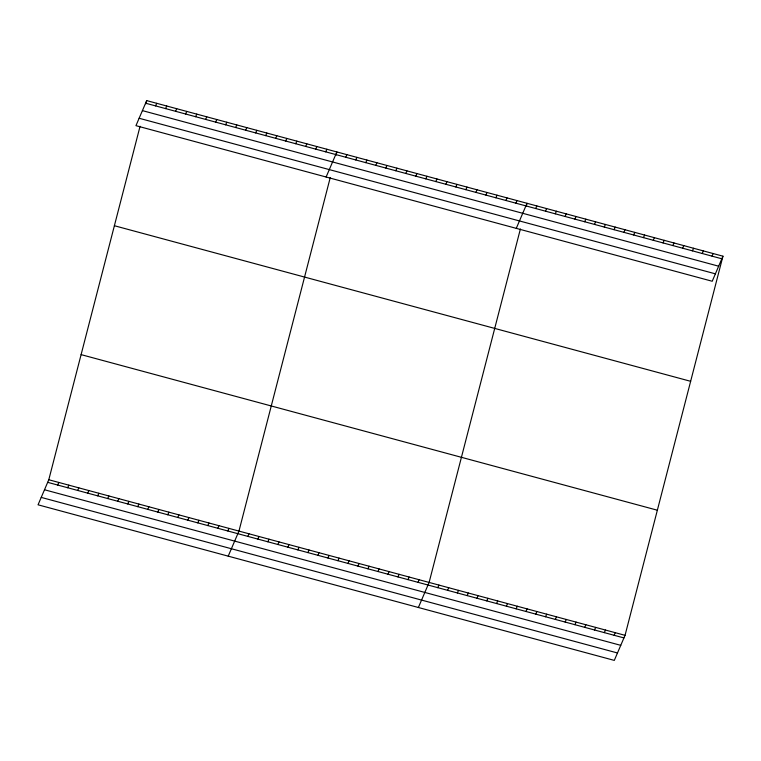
<?xml version="1.0" encoding="UTF-8"?>
<svg xmlns="http://www.w3.org/2000/svg" width="761" height="761" viewBox="0 0 761 761"><rect width="100%" height="100%" fill="white"/><g stroke="black" fill="none" stroke-linecap="round" stroke-linejoin="round"><path stroke-width="1.14" d="M722.95 256.191L712.21 281.256L135.953 125.67L146.702 100.604L722.95 256.191L625.047 635.33L614.298 660.396L38.05 504.809L48.79 479.744L140.072 126.269M145.874 103.81L146.702 100.604M330.236 177.608L238.954 531.083L228.214 556.158M336.039 155.158L336.866 151.943L326.117 177.018M520.4 228.956L429.118 582.431L418.379 607.497M526.193 206.497L527.021 203.292L516.281 228.357M155.596 105.903L156.709 103.306M165.603 108.604L166.716 106.007M175.61 111.306L176.723 108.709M185.617 114.017L186.73 111.41M195.634 116.718L196.747 114.112M205.641 119.42L206.754 116.823M57.693 485.042L58.806 482.445M215.648 122.121L216.761 119.525M67.7 487.744L68.813 485.147M225.656 124.823L226.768 122.226M77.708 490.445L78.821 487.849M235.663 127.525L236.776 124.928M87.715 493.147L88.828 490.55M245.67 130.226L246.783 127.629M97.722 495.858L98.835 493.252M255.677 132.928L256.79 130.331M107.729 498.56L108.842 495.953M265.694 135.629L266.807 133.032M117.736 501.261L118.849 498.664M275.701 138.331L276.814 135.734M127.753 503.963L128.866 501.366M285.708 141.032L286.821 138.435M137.76 506.664L138.873 504.067M295.715 143.734L296.828 141.137M147.767 509.366L148.88 506.769M305.722 146.435L306.835 143.839M157.774 512.067L158.887 509.47M315.729 149.137L316.842 146.54M167.781 514.769L168.894 512.172M325.737 151.848L326.85 149.242M177.789 517.47L178.902 514.874M187.796 520.172L188.918 517.575M345.76 157.251L346.873 154.654M197.812 522.874L198.925 520.277M355.768 159.953L356.88 157.356M207.82 525.575L208.933 522.978M365.775 162.654L366.888 160.057M217.827 528.277L218.94 525.68M375.782 165.356L376.895 162.759M227.834 530.978L228.947 528.381M385.789 168.057L386.902 165.46M395.796 170.759L396.919 168.162M247.848 536.391L248.961 533.784M405.813 173.46L406.926 170.864M257.855 539.092L258.978 536.495M415.82 176.162L416.933 173.565M267.872 541.794L268.985 539.197M425.827 178.864L426.94 176.267M277.879 544.495L278.992 541.899M435.834 181.565L436.947 178.968M287.886 547.197L288.999 544.6M445.841 184.267L446.954 181.67M297.893 549.899L299.006 547.302M455.849 186.968L456.961 184.371M307.901 552.6L309.014 550.003M465.856 189.679L466.978 187.073M317.908 555.302L319.021 552.705M475.872 192.381L476.985 189.774M327.924 558.003L329.037 555.406M485.879 195.082L486.992 192.485M337.932 560.705L339.045 558.108M495.887 197.784L497 195.187M347.939 563.406L349.052 560.809M505.894 200.485L507.007 197.889M357.946 566.108L359.059 563.511M515.901 203.187L517.014 200.59M367.953 568.809L369.066 566.213M377.96 571.521L379.073 568.914M535.706 208.533L536.819 205.936M387.967 574.222L389.08 571.616M545.504 211.178L546.617 208.581M397.984 576.924L399.097 574.327M555.302 213.822L556.415 211.225M407.991 579.625L409.104 577.028M565.1 216.466L566.213 213.87M417.998 582.327L419.111 579.73M574.897 219.111L576.01 216.514M584.686 221.755L585.799 219.158M437.803 587.673L438.916 585.076M594.484 224.4L595.597 221.803M447.601 590.317L448.714 587.72M604.282 227.044L605.395 224.447M457.39 592.962L458.512 590.365M614.079 229.689L615.192 227.092M467.187 595.606L468.3 593.009M623.877 232.333L624.99 229.736M476.985 598.251L478.098 595.654M633.666 234.978L634.788 232.381M486.783 600.895L487.896 598.298M643.464 237.632L644.577 235.025M496.581 603.54L497.694 600.943M653.261 240.276L654.374 237.67M506.379 606.184L507.492 603.587M663.059 242.921L664.172 240.314M516.167 608.829L517.28 606.232M672.857 245.565L673.97 242.968M525.965 611.473L527.078 608.876M682.655 248.21L683.768 245.613M535.763 614.117L536.876 611.521M692.443 250.854L693.566 248.257M545.561 616.762L546.674 614.165M702.241 253.499L703.354 250.902M555.359 619.406L556.472 616.81M712.039 256.143L713.152 253.546M565.157 622.06L566.27 619.454M574.945 624.705L576.058 622.098M584.743 627.349L585.856 624.743M594.541 629.994L595.654 627.397M604.339 632.638L605.452 630.041M614.137 635.283L615.249 632.686M145.589 103.201L721.837 258.788M142.412 110.621L718.66 266.198M139.13 118.259L715.388 273.836M114.388 225.722L690.646 381.309M81.104 354.626L657.352 510.212M48.79 479.744L625.047 635.33M47.677 482.341L623.934 637.927M44.499 489.761L620.748 645.338M41.227 497.399L617.475 652.976"/></g></svg>
